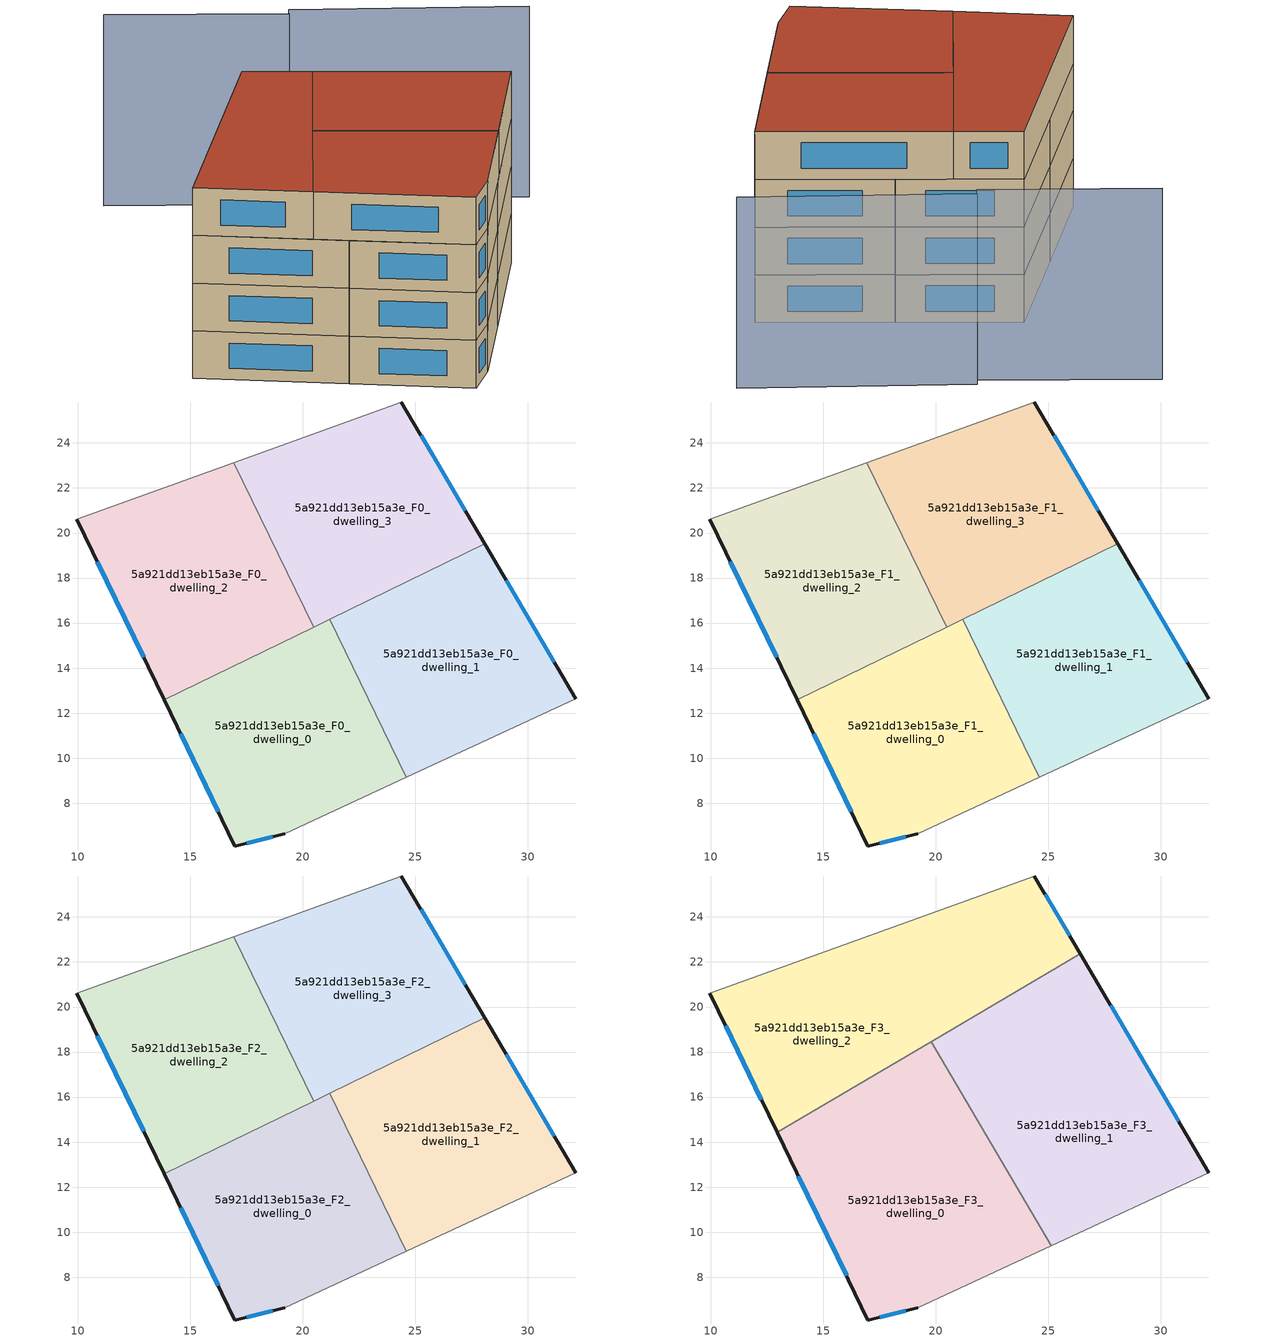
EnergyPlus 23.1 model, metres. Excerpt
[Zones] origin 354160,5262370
5a921dd13eb15a3e_F0_dwelling_0
 floor ground (EU_floor_Construction): 21.2,16.17 24.6,9.15 19.19,6.63 16.99,6.1 13.84,12.6 z0
 wall outside (EU_wall_Construction): 13.84,12.6 16.99,6.1 19.19,6.63 z0:3
 wall to 5a921dd13eb15a3e_F0_dwelling_1 (EU_wall_Construction): 24.6,9.15 21.2,16.17 z0:3
 wall adiabatic (EU_wall_Construction): 19.19,6.63 24.6,9.15 z0:3
 wall to 5a921dd13eb15a3e_F0_dwelling_2 (EU_wall_Construction): 20.48,15.82 13.84,12.6 z0:3
 wall to 5a921dd13eb15a3e_F0_dwelling_3 (EU_wall_Construction): 21.19,16.17 20.48,15.82 z0:3
 window (EU_Window_Construction): 17.5,6.22 18.67,6.51 / 14.58,11.08 16.25,7.63 z0.7:2.3
5a921dd13eb15a3e_F0_dwelling_1
 floor ground (EU_floor_Construction): 28.09,19.51 32.12,12.65 24.6,9.15 21.2,16.17 z0
 wall outside (EU_wall_Construction): 32.12,12.65 28.09,19.51 z0:3
 wall adiabatic (EU_wall_Construction): 24.6,9.15 32.12,12.65 z0:3
 wall to 5a921dd13eb15a3e_F0_dwelling_3 (EU_wall_Construction): 28.09,19.51 21.2,16.17 z0:3
 window (EU_Window_Construction): 31.18,14.26 29.04,17.9 z0.7:2.3
5a921dd13eb15a3e_F0_dwelling_2
 floor ground (EU_floor_Construction): 16.94,23.13 20.48,15.82 13.84,12.6 9.96,20.61 z0
 wall outside (EU_wall_Construction): 9.96,20.61 13.84,12.6 z0:3
 wall adiabatic (EU_wall_Construction): 16.94,23.13 9.96,20.61 z0:3
 wall to 5a921dd13eb15a3e_F0_dwelling_3 (EU_wall_Construction): 20.48,15.82 16.94,23.13 z0:3
 window (EU_Window_Construction): 10.87,18.73 12.92,14.48 z0.7:2.3
5a921dd13eb15a3e_F0_dwelling_3
 floor ground (EU_floor_Construction): 24.38,25.82 28.09,19.51 20.48,15.82 16.94,23.13 z0
 wall outside (EU_wall_Construction): 28.09,19.51 24.38,25.82 z0:3
 wall adiabatic (EU_wall_Construction): 24.38,25.82 16.94,23.13 z0:3
 window (EU_Window_Construction): 27.22,20.99 25.25,24.34 z0.7:2.3
5a921dd13eb15a3e_F1_dwelling_0
 floor to 5a921dd13eb15a3e_F0_dwelling_0 (EU_floor_Construction): 21.2,16.17 24.6,9.15 19.19,6.63 16.99,6.1 13.84,12.6 z3
 wall outside (EU_wall_Construction): 13.84,12.6 16.99,6.1 19.19,6.63 z3:6
 wall to 5a921dd13eb15a3e_F1_dwelling_1 (EU_wall_Construction): 24.6,9.15 21.2,16.17 z3:6
 wall adiabatic (EU_wall_Construction): 19.19,6.63 24.6,9.15 z3:6
 wall to 5a921dd13eb15a3e_F1_dwelling_2 (EU_wall_Construction): 20.48,15.82 13.84,12.6 z3:6
 wall to 5a921dd13eb15a3e_F1_dwelling_3 (EU_wall_Construction): 21.19,16.17 20.48,15.82 z3:6
 window (EU_Window_Construction): 17.5,6.22 18.67,6.51 / 14.58,11.08 16.25,7.63 z3.7:5.3
5a921dd13eb15a3e_F1_dwelling_1
 floor to 5a921dd13eb15a3e_F0_dwelling_1 (EU_floor_Construction): 28.09,19.51 32.12,12.65 24.6,9.15 21.2,16.17 z3
 wall outside (EU_wall_Construction): 32.12,12.65 28.09,19.51 z3:6
 wall adiabatic (EU_wall_Construction): 24.6,9.15 32.12,12.65 z3:6
 wall to 5a921dd13eb15a3e_F1_dwelling_3 (EU_wall_Construction): 28.09,19.51 21.2,16.17 z3:6
 window (EU_Window_Construction): 31.18,14.26 29.04,17.9 z3.7:5.3
5a921dd13eb15a3e_F1_dwelling_2
 floor to 5a921dd13eb15a3e_F0_dwelling_2 (EU_floor_Construction): 16.94,23.13 20.48,15.82 13.84,12.6 9.96,20.61 z3
 wall outside (EU_wall_Construction): 9.96,20.61 13.84,12.6 z3:6
 wall adiabatic (EU_wall_Construction): 16.94,23.13 9.96,20.61 z3:6
 wall to 5a921dd13eb15a3e_F1_dwelling_3 (EU_wall_Construction): 20.48,15.82 16.94,23.13 z3:6
 window (EU_Window_Construction): 10.87,18.73 12.92,14.48 z3.7:5.3
5a921dd13eb15a3e_F1_dwelling_3
 floor to 5a921dd13eb15a3e_F0_dwelling_3 (EU_floor_Construction): 24.38,25.82 28.09,19.51 20.48,15.82 16.94,23.13 z3
 wall outside (EU_wall_Construction): 28.09,19.51 24.38,25.82 z3:6
 wall adiabatic (EU_wall_Construction): 24.38,25.82 16.94,23.13 z3:6
 window (EU_Window_Construction): 27.22,20.99 25.25,24.34 z3.7:5.3
5a921dd13eb15a3e_F2_dwelling_0
 floor to 5a921dd13eb15a3e_F1_dwelling_0 (EU_floor_Construction): 21.2,16.17 24.6,9.15 19.19,6.63 16.99,6.1 13.84,12.6 z6
 wall outside (EU_wall_Construction): 13.84,12.6 16.99,6.1 19.19,6.63 z6:9
 wall to 5a921dd13eb15a3e_F2_dwelling_1 (EU_wall_Construction): 24.6,9.15 21.2,16.17 z6:9
 wall adiabatic (EU_wall_Construction): 19.19,6.63 24.6,9.15 z6:9
 wall to 5a921dd13eb15a3e_F2_dwelling_2 (EU_wall_Construction): 20.48,15.82 13.84,12.6 z6:9
 wall to 5a921dd13eb15a3e_F2_dwelling_3 (EU_wall_Construction): 21.19,16.17 20.48,15.82 z6:9
 window (EU_Window_Construction): 17.5,6.22 18.67,6.51 / 14.58,11.08 16.25,7.63 z6.7:8.3
5a921dd13eb15a3e_F2_dwelling_1
 floor to 5a921dd13eb15a3e_F1_dwelling_1 (EU_floor_Construction): 28.09,19.51 32.12,12.65 24.6,9.15 21.2,16.17 z6
 wall outside (EU_wall_Construction): 32.12,12.65 28.09,19.51 z6:9
 wall adiabatic (EU_wall_Construction): 24.6,9.15 32.12,12.65 z6:9
 wall to 5a921dd13eb15a3e_F2_dwelling_3 (EU_wall_Construction): 28.09,19.51 21.2,16.17 z6:9
 window (EU_Window_Construction): 31.18,14.26 29.04,17.9 z6.7:8.3
5a921dd13eb15a3e_F2_dwelling_2
 floor to 5a921dd13eb15a3e_F1_dwelling_2 (EU_floor_Construction): 16.94,23.13 20.48,15.82 13.84,12.6 9.96,20.61 z6
 wall outside (EU_wall_Construction): 9.96,20.61 13.84,12.6 z6:9
 wall adiabatic (EU_wall_Construction): 16.94,23.13 9.96,20.61 z6:9
 wall to 5a921dd13eb15a3e_F2_dwelling_3 (EU_wall_Construction): 20.48,15.82 16.94,23.13 z6:9
 window (EU_Window_Construction): 10.87,18.73 12.92,14.48 z6.7:8.3
5a921dd13eb15a3e_F2_dwelling_3
 floor to 5a921dd13eb15a3e_F1_dwelling_3 (EU_floor_Construction): 24.38,25.82 28.09,19.51 20.48,15.82 16.94,23.13 z6
 wall outside (EU_wall_Construction): 28.09,19.51 24.38,25.82 z6:9
 wall adiabatic (EU_wall_Construction): 24.38,25.82 16.94,23.13 z6:9
 window (EU_Window_Construction): 27.22,20.99 25.25,24.34 z6.7:8.3
5a921dd13eb15a3e_F3_dwelling_0
 floor to 5a921dd13eb15a3e_F2_dwelling_0 (EU_floor_Construction): 21.48,15.58 24.6,9.15 19.19,6.63 16.99,6.1 13.84,12.6 21.15,16.15 z9
 floor to 5a921dd13eb15a3e_F2_dwelling_1 (EU_floor_Construction): 21.48,15.58 25.12,9.39 24.6,9.15 z9
 floor to 5a921dd13eb15a3e_F2_dwelling_2 (EU_floor_Construction): 19.33,18.19 20.48,15.82 13.84,12.6 12.95,14.43 z9
 floor to 5a921dd13eb15a3e_F2_dwelling_3 (EU_floor_Construction): 19.79,18.46 21.15,16.15 20.48,15.82 19.33,18.19 z9
 wall outside (EU_wall_Construction): 12.95,14.43 16.99,6.1 19.19,6.63 z9:12
 wall adiabatic (EU_wall_Construction): 19.19,6.63 25.12,9.39 z9:12
 wall to 5a921dd13eb15a3e_F3_dwelling_1 (EU_wall_Construction): 25.12,9.39 19.79,18.46 z9:12
 wall to 5a921dd13eb15a3e_F3_dwelling_2 (EU_wall_Construction): 19.79,18.46 12.95,14.43 z9:12
 window (EU_Window_Construction): 17.5,6.22 18.67,6.51 / 13.9,12.48 16.04,8.06 z9.7:11.3
 roof outside (EU_roof_Construction): 25.12,9.39 19.79,18.46 12.95,14.43 16.99,6.1 19.19,6.63 z12
5a921dd13eb15a3e_F3_dwelling_1
 floor to 5a921dd13eb15a3e_F2_dwelling_1 (EU_floor_Construction): 28.09,19.51 32.12,12.65 25.12,9.39 21.48,15.58 21.2,16.17 z9
 floor to 5a921dd13eb15a3e_F2_dwelling_0 (EU_floor_Construction): 21.2,16.17 21.48,15.58 21.15,16.15 z9
 floor to 5a921dd13eb15a3e_F2_dwelling_3 (EU_floor_Construction): 26.42,22.36 28.09,19.51 21.15,16.15 19.79,18.46 z9
 wall outside (EU_wall_Construction): 32.12,12.65 26.42,22.36 z9:12
 wall adiabatic (EU_wall_Construction): 25.12,9.39 32.12,12.65 z9:12
 wall to 5a921dd13eb15a3e_F3_dwelling_2 (EU_wall_Construction): 26.42,22.36 19.79,18.46 z9:12
 window (EU_Window_Construction): 30.79,14.93 27.76,20.08 z9.7:11.3
 roof outside (EU_roof_Construction): 32.12,12.65 26.42,22.36 19.79,18.46 25.12,9.39 z12
5a921dd13eb15a3e_F3_dwelling_2
 floor to 5a921dd13eb15a3e_F2_dwelling_2 (EU_floor_Construction): 16.94,23.13 19.33,18.19 12.95,14.43 9.96,20.61 z9
 floor to 5a921dd13eb15a3e_F2_dwelling_3 (EU_floor_Construction): 24.38,25.82 26.42,22.36 19.33,18.19 16.94,23.13 z9
 wall outside (EU_wall_Construction): 26.42,22.36 24.38,25.82 / 9.96,20.61 12.95,14.43 z9:12
 wall adiabatic (EU_wall_Construction): 24.38,25.82 9.96,20.61 z9:12
 window (EU_Window_Construction): 25.94,23.17 24.86,25.01 / 10.66,19.16 12.25,15.88 z9.7:11.3
 roof outside (EU_roof_Construction): 26.42,22.36 24.38,25.82 9.96,20.61 12.95,14.43 z12
shading: 19.19,6.63 32.13,12.65 / 39.99,16.06 32.69,27.59 / 32.29,27.3 26.83,36.29 z0:12
[Building]
EU S2 Campaign: North Axis=0; Terrain=City; Solar Distribution=FullExterior
[Site:Location]
Budapest.Ferenc.Liszt.Intl.AP: Latitude=47.437; Longitude=19.256; Time Zone=1; Elevation=185
[SizingPeriod:WeatherFileDays]
AnnualSizingPeriod: Begin Month=1; Begin Day of Month=1; End Month=12; End Day of Month=31; Day of Week for Start Day=Monday; Use Weather File Daylight Saving Period=No; Use Weather File Rain and Snow Indicators=No
[MATERIAL]
EU_InternalMass_Material: Roughness=MediumRough; Thickness=0.1; Conductivity=1; Density=1800; Specific Heat=900; Thermal Absorptance=0.9; Solar Absorptance=0.7; Visible Absorptance=0.7
[MATERIAL:NOMASS] Roughness=MediumRough; Thermal Absorptance=0.9; Solar Absorptance=0.7; Visible Absorptance=0.7
Name | Thermal Resistance
EU_wall_NoMass | 0.832559
EU_roof_NoMass | 1.39638
EU_floor_NoMass | 0.872794
[WINDOWMATERIAL:SIMPLEGLAZINGSYSTEM]
EU_Window_SimpleGlazing: UFactor=2.79869; Solar Heat Gain Coefficient=0.75; Visible Transmittance=0.75
[CONSTRUCTION]
EU_wall_Construction: EU_wall_NoMass
EU_roof_Construction: EU_roof_NoMass
EU_floor_Construction: EU_floor_NoMass
EU_Window_Construction: EU_Window_SimpleGlazing
EU_InternalMass_Construction: EU_InternalMass_Material
[ZONE] Type=1; Multiplier=1; Ceiling Height=autocalculate; Floor Area=autocalculate; Part of Total Floor Area=Yes
Name | Volume
5a921dd13eb15a3e_F0_dwelling_0; 5a921dd13eb15a3e_F1_dwelling_0; 5a921dd13eb15a3e_F2_dwelling_0 | 188.375
5a921dd13eb15a3e_F3_dwelling_0 | 251.154
5a921dd13eb15a3e_F0_dwelling_1; 5a921dd13eb15a3e_F1_dwelling_1; 5a921dd13eb15a3e_F2_dwelling_1 | 188.366
5a921dd13eb15a3e_F3_dwelling_1 | 251.165
5a921dd13eb15a3e_F0_dwelling_2; 5a921dd13eb15a3e_F1_dwelling_2; 5a921dd13eb15a3e_F2_dwelling_2 | 188.378
5a921dd13eb15a3e_F3_dwelling_2 | 251.15
5a921dd13eb15a3e_F0_dwelling_3; 5a921dd13eb15a3e_F1_dwelling_3; 5a921dd13eb15a3e_F2_dwelling_3 | 188.372
[INTERNALMASS] Construction=EU_InternalMass_Construction
Name | Zone or ZoneList | Surface Area
5a921dd13eb15a3e_F0_dwelling_0_EU_InternalMass | 5a921dd13eb15a3e_F0_dwelling_0 | 62.7916
5a921dd13eb15a3e_F0_dwelling_1_EU_InternalMass | 5a921dd13eb15a3e_F0_dwelling_1 | 62.7895
5a921dd13eb15a3e_F0_dwelling_2_EU_InternalMass | 5a921dd13eb15a3e_F0_dwelling_2 | 62.7913
5a921dd13eb15a3e_F0_dwelling_3_EU_InternalMass | 5a921dd13eb15a3e_F0_dwelling_3 | 62.7897
5a921dd13eb15a3e_F1_dwelling_0_EU_InternalMass | 5a921dd13eb15a3e_F1_dwelling_0 | 62.7916
5a921dd13eb15a3e_F1_dwelling_1_EU_InternalMass | 5a921dd13eb15a3e_F1_dwelling_1 | 62.7895
5a921dd13eb15a3e_F1_dwelling_2_EU_InternalMass | 5a921dd13eb15a3e_F1_dwelling_2 | 62.7913
5a921dd13eb15a3e_F1_dwelling_3_EU_InternalMass | 5a921dd13eb15a3e_F1_dwelling_3 | 62.7897
5a921dd13eb15a3e_F2_dwelling_0_EU_InternalMass | 5a921dd13eb15a3e_F2_dwelling_0 | 62.7916
5a921dd13eb15a3e_F2_dwelling_1_EU_InternalMass | 5a921dd13eb15a3e_F2_dwelling_1 | 62.7895
5a921dd13eb15a3e_F2_dwelling_2_EU_InternalMass | 5a921dd13eb15a3e_F2_dwelling_2 | 62.7913
5a921dd13eb15a3e_F2_dwelling_3_EU_InternalMass | 5a921dd13eb15a3e_F2_dwelling_3 | 62.7897
5a921dd13eb15a3e_F3_dwelling_0_EU_InternalMass | 5a921dd13eb15a3e_F3_dwelling_0 | 83.7197
5a921dd13eb15a3e_F3_dwelling_1_EU_InternalMass | 5a921dd13eb15a3e_F3_dwelling_1 | 83.7217
5a921dd13eb15a3e_F3_dwelling_2_EU_InternalMass | 5a921dd13eb15a3e_F3_dwelling_2 | 83.7166
[OTHEREQUIPMENT] Fuel Type=Electricity; Design Level Calculation Method=Watts/Area; Power per Zone Floor Area=1; Fraction Latent=0; Fraction Radiant=0; Fraction Lost=0; Carbon Dioxide Generation Rate=0; EndUse Subcategory=EU_Step8_InternalGains
Name | Zone or ZoneList or Space or SpaceList | Schedule
EU_Step8_InternalGain_5a921dd13eb15a3e_F0_dwelling_0_f000 | 5a921dd13eb15a3e_F0_dwelling_0 | EU_Step8_GainSchedule_5a921dd13eb15a3e_F0_dwelling_0_f000
EU_Step8_InternalGain_5a921dd13eb15a3e_F0_dwelling_1_f000 | 5a921dd13eb15a3e_F0_dwelling_1 | EU_Step8_GainSchedule_5a921dd13eb15a3e_F0_dwelling_1_f000
EU_Step8_InternalGain_5a921dd13eb15a3e_F0_dwelling_2_f000 | 5a921dd13eb15a3e_F0_dwelling_2 | EU_Step8_GainSchedule_5a921dd13eb15a3e_F0_dwelling_2_f000
EU_Step8_InternalGain_5a921dd13eb15a3e_F0_dwelling_3_f000 | 5a921dd13eb15a3e_F0_dwelling_3 | EU_Step8_GainSchedule_5a921dd13eb15a3e_F0_dwelling_3_f000
EU_Step8_InternalGain_5a921dd13eb15a3e_F1_dwelling_0_f000 | 5a921dd13eb15a3e_F1_dwelling_0 | EU_Step8_GainSchedule_5a921dd13eb15a3e_F1_dwelling_0_f000
EU_Step8_InternalGain_5a921dd13eb15a3e_F1_dwelling_1_f000 | 5a921dd13eb15a3e_F1_dwelling_1 | EU_Step8_GainSchedule_5a921dd13eb15a3e_F1_dwelling_1_f000
EU_Step8_InternalGain_5a921dd13eb15a3e_F1_dwelling_2_f000 | 5a921dd13eb15a3e_F1_dwelling_2 | EU_Step8_GainSchedule_5a921dd13eb15a3e_F1_dwelling_2_f000
EU_Step8_InternalGain_5a921dd13eb15a3e_F1_dwelling_3_f000 | 5a921dd13eb15a3e_F1_dwelling_3 | EU_Step8_GainSchedule_5a921dd13eb15a3e_F1_dwelling_3_f000
EU_Step8_InternalGain_5a921dd13eb15a3e_F2_dwelling_0_f000 | 5a921dd13eb15a3e_F2_dwelling_0 | EU_Step8_GainSchedule_5a921dd13eb15a3e_F2_dwelling_0_f000
EU_Step8_InternalGain_5a921dd13eb15a3e_F2_dwelling_1_f000 | 5a921dd13eb15a3e_F2_dwelling_1 | EU_Step8_GainSchedule_5a921dd13eb15a3e_F2_dwelling_1_f000
EU_Step8_InternalGain_5a921dd13eb15a3e_F2_dwelling_2_f000 | 5a921dd13eb15a3e_F2_dwelling_2 | EU_Step8_GainSchedule_5a921dd13eb15a3e_F2_dwelling_2_f000
EU_Step8_InternalGain_5a921dd13eb15a3e_F2_dwelling_3_f000 | 5a921dd13eb15a3e_F2_dwelling_3 | EU_Step8_GainSchedule_5a921dd13eb15a3e_F2_dwelling_3_f000
EU_Step8_InternalGain_5a921dd13eb15a3e_F3_dwelling_0_f000 | 5a921dd13eb15a3e_F3_dwelling_0 | EU_Step8_GainSchedule_5a921dd13eb15a3e_F3_dwelling_0_f000
EU_Step8_InternalGain_5a921dd13eb15a3e_F3_dwelling_1_f000 | 5a921dd13eb15a3e_F3_dwelling_1 | EU_Step8_GainSchedule_5a921dd13eb15a3e_F3_dwelling_1_f000
EU_Step8_InternalGain_5a921dd13eb15a3e_F3_dwelling_2_f000 | 5a921dd13eb15a3e_F3_dwelling_2 | EU_Step8_GainSchedule_5a921dd13eb15a3e_F3_dwelling_2_f000
[ZONEVENTILATION:DESIGNFLOWRATE] Schedule=EU_AlwaysOn; Design Flow Rate Calculation Method=AirChanges/Hour; Air Changes per Hour=0.475469; Ventilation Type=Natural; Fan Pressure Rise=0; Fan Total Efficiency=1; Constant Term Coefficient=1; Temperature Term Coefficient=0; Velocity Term Coefficient=0; Velocity Squared Term Coefficient=0; Minimum Indoor Temperature=-100; Maximum Indoor Temperature=100; Delta Temperature=-100; Minimum Outdoor Temperature=-100; Maximum Outdoor Temperature=100; Maximum Wind Speed=40
Name | Zone or ZoneList or Space or SpaceList
EU_ConstantAir_5a921dd13eb15a3e_F0_dwelling_0 | 5a921dd13eb15a3e_F0_dwelling_0
EU_ConstantAir_5a921dd13eb15a3e_F0_dwelling_1 | 5a921dd13eb15a3e_F0_dwelling_1
EU_ConstantAir_5a921dd13eb15a3e_F0_dwelling_2 | 5a921dd13eb15a3e_F0_dwelling_2
EU_ConstantAir_5a921dd13eb15a3e_F0_dwelling_3 | 5a921dd13eb15a3e_F0_dwelling_3
EU_ConstantAir_5a921dd13eb15a3e_F1_dwelling_0 | 5a921dd13eb15a3e_F1_dwelling_0
EU_ConstantAir_5a921dd13eb15a3e_F1_dwelling_1 | 5a921dd13eb15a3e_F1_dwelling_1
EU_ConstantAir_5a921dd13eb15a3e_F1_dwelling_2 | 5a921dd13eb15a3e_F1_dwelling_2
EU_ConstantAir_5a921dd13eb15a3e_F1_dwelling_3 | 5a921dd13eb15a3e_F1_dwelling_3
EU_ConstantAir_5a921dd13eb15a3e_F2_dwelling_0 | 5a921dd13eb15a3e_F2_dwelling_0
EU_ConstantAir_5a921dd13eb15a3e_F2_dwelling_1 | 5a921dd13eb15a3e_F2_dwelling_1
EU_ConstantAir_5a921dd13eb15a3e_F2_dwelling_2 | 5a921dd13eb15a3e_F2_dwelling_2
EU_ConstantAir_5a921dd13eb15a3e_F2_dwelling_3 | 5a921dd13eb15a3e_F2_dwelling_3
EU_ConstantAir_5a921dd13eb15a3e_F3_dwelling_0 | 5a921dd13eb15a3e_F3_dwelling_0
EU_ConstantAir_5a921dd13eb15a3e_F3_dwelling_1 | 5a921dd13eb15a3e_F3_dwelling_1
EU_ConstantAir_5a921dd13eb15a3e_F3_dwelling_2 | 5a921dd13eb15a3e_F3_dwelling_2
[HVACTEMPLATE:THERMOSTAT] Constant Heating Setpoint=20; Constant Cooling Setpoint=50
EU_HeatOnly_5a921dd13eb15a3e_F0_dwelling_0; EU_HeatOnly_5a921dd13eb15a3e_F0_dwelling_1; EU_HeatOnly_5a921dd13eb15a3e_F0_dwelling_2; EU_HeatOnly_5a921dd13eb15a3e_F0_dwelling_3; EU_HeatOnly_5a921dd13eb15a3e_F1_dwelling_0; EU_HeatOnly_5a921dd13eb15a3e_F1_dwelling_1; EU_HeatOnly_5a921dd13eb15a3e_F1_dwelling_2; EU_HeatOnly_5a921dd13eb15a3e_F1_dwelling_3; EU_HeatOnly_5a921dd13eb15a3e_F2_dwelling_0; EU_HeatOnly_5a921dd13eb15a3e_F2_dwelling_1; EU_HeatOnly_5a921dd13eb15a3e_F2_dwelling_2; EU_HeatOnly_5a921dd13eb15a3e_F2_dwelling_3; EU_HeatOnly_5a921dd13eb15a3e_F3_dwelling_0; EU_HeatOnly_5a921dd13eb15a3e_F3_dwelling_1; EU_HeatOnly_5a921dd13eb15a3e_F3_dwelling_2
[HVACTEMPLATE:ZONE:IDEALLOADSAIRSYSTEM] System Availability Schedule=EU_AlwaysOn; Maximum Heating Supply Air Temperature=50; Minimum Cooling Supply Air Temperature=13; Maximum Heating Supply Air Humidity Ratio=0.0156; Minimum Cooling Supply Air Humidity Ratio=0.0077; Heating Limit=NoLimit; Cooling Limit=NoLimit; Heating Availability Schedule=EU_AlwaysOn; Cooling Availability Schedule=EU_CoolingOff; Dehumidification Control Type=ConstantSensibleHeatRatio; Cooling Sensible Heat Ratio=0.7; Dehumidification Setpoint=60; Humidification Control Type=None; Humidification Setpoint=30; Outdoor Air Method=None; Outdoor Air Flow Rate per Person=0.00944; Outdoor Air Flow Rate per Zone Floor Area=0; Outdoor Air Flow Rate per Zone=0; Demand Controlled Ventilation Type=None; Outdoor Air Economizer Type=NoEconomizer; Heat Recovery Type=None; Sensible Heat Recovery Effectiveness=0.7; Latent Heat Recovery Effectiveness=0.65
Name | Template Thermostat
5a921dd13eb15a3e_F0_dwelling_0 | EU_HeatOnly_5a921dd13eb15a3e_F0_dwelling_0
5a921dd13eb15a3e_F0_dwelling_1 | EU_HeatOnly_5a921dd13eb15a3e_F0_dwelling_1
5a921dd13eb15a3e_F0_dwelling_2 | EU_HeatOnly_5a921dd13eb15a3e_F0_dwelling_2
5a921dd13eb15a3e_F0_dwelling_3 | EU_HeatOnly_5a921dd13eb15a3e_F0_dwelling_3
5a921dd13eb15a3e_F1_dwelling_0 | EU_HeatOnly_5a921dd13eb15a3e_F1_dwelling_0
5a921dd13eb15a3e_F1_dwelling_1 | EU_HeatOnly_5a921dd13eb15a3e_F1_dwelling_1
5a921dd13eb15a3e_F1_dwelling_2 | EU_HeatOnly_5a921dd13eb15a3e_F1_dwelling_2
5a921dd13eb15a3e_F1_dwelling_3 | EU_HeatOnly_5a921dd13eb15a3e_F1_dwelling_3
5a921dd13eb15a3e_F2_dwelling_0 | EU_HeatOnly_5a921dd13eb15a3e_F2_dwelling_0
5a921dd13eb15a3e_F2_dwelling_1 | EU_HeatOnly_5a921dd13eb15a3e_F2_dwelling_1
5a921dd13eb15a3e_F2_dwelling_2 | EU_HeatOnly_5a921dd13eb15a3e_F2_dwelling_2
5a921dd13eb15a3e_F2_dwelling_3 | EU_HeatOnly_5a921dd13eb15a3e_F2_dwelling_3
5a921dd13eb15a3e_F3_dwelling_0 | EU_HeatOnly_5a921dd13eb15a3e_F3_dwelling_0
5a921dd13eb15a3e_F3_dwelling_1 | EU_HeatOnly_5a921dd13eb15a3e_F3_dwelling_1
5a921dd13eb15a3e_F3_dwelling_2 | EU_HeatOnly_5a921dd13eb15a3e_F3_dwelling_2
[SIZING:ZONE] Zone Cooling Design Supply Air Temperature Input Method=SupplyAirTemperature; Zone Cooling Design Supply Air Temperature=13; Zone Heating Design Supply Air Temperature Input Method=SupplyAirTemperature; Zone Heating Design Supply Air Temperature=50; Zone Cooling Design Supply Air Humidity Ratio=0.008; Zone Heating Design Supply Air Humidity Ratio=0.008; Cooling Design Air Flow Method=DesignDay; Cooling Design Air Flow Rate=0; Cooling Minimum Air Flow per Zone Floor Area=0.000762; Cooling Minimum Air Flow=0; Cooling Minimum Air Flow Fraction=0.2; Heating Design Air Flow Method=DesignDay; Heating Design Air Flow Rate=0; Heating Maximum Air Flow per Zone Floor Area=0.002032; Heating Maximum Air Flow=0.141576; Heating Maximum Air Flow Fraction=0.3; Account for Dedicated Outdoor Air System=No; Dedicated Outdoor Air System Control Strategy=NeutralSupplyAir; Dedicated Outdoor Air Low Setpoint Temperature for Design=autosize; Dedicated Outdoor Air High Setpoint Temperature for Design=autosize; Zone Load Sizing Method=Sensible Load Only No Latent Load; Zone Latent Cooling Design Supply Air Humidity Ratio Input Method=HumidityRatioDifference; Zone Cooling Design Supply Air Humidity Ratio Difference=0.005; Zone Latent Heating Design Supply Air Humidity Ratio Input Method=HumidityRatioDifference; Zone Humidification Design Supply Air Humidity Ratio Difference=0.005
5a921dd13eb15a3e_F0_dwelling_0; 5a921dd13eb15a3e_F0_dwelling_1; 5a921dd13eb15a3e_F0_dwelling_2; 5a921dd13eb15a3e_F0_dwelling_3; 5a921dd13eb15a3e_F1_dwelling_0; 5a921dd13eb15a3e_F1_dwelling_1; 5a921dd13eb15a3e_F1_dwelling_2; 5a921dd13eb15a3e_F1_dwelling_3; 5a921dd13eb15a3e_F2_dwelling_0; 5a921dd13eb15a3e_F2_dwelling_1; 5a921dd13eb15a3e_F2_dwelling_2; 5a921dd13eb15a3e_F2_dwelling_3; 5a921dd13eb15a3e_F3_dwelling_0; 5a921dd13eb15a3e_F3_dwelling_1; 5a921dd13eb15a3e_F3_dwelling_2
[SCHEDULE:CONSTANT]
Name | Hourly Value
EU_AlwaysOn | 1
EU_CoolingOff | 0
[SCHEDULE:FILE] Column Number=1; Rows to Skip at Top=0; Number of Hours of Data=8760; Column Separator=Comma; Interpolate to Timestep=No; Minutes per Item=60; Adjust Schedule for Daylight Savings=Yes
Name | File
EU_Step8_GainSchedule_5a921dd13eb15a3e_F0_dwelling_0_f000 | ../../schedules/5a921dd13eb15a3e/5a921dd13eb15a3e_F0_dwelling_0_f000_gain.csv
EU_Step8_GainSchedule_5a921dd13eb15a3e_F0_dwelling_1_f000 | ../../schedules/5a921dd13eb15a3e/5a921dd13eb15a3e_F0_dwelling_1_f000_gain.csv
EU_Step8_GainSchedule_5a921dd13eb15a3e_F0_dwelling_2_f000 | ../../schedules/5a921dd13eb15a3e/5a921dd13eb15a3e_F0_dwelling_2_f000_gain.csv
EU_Step8_GainSchedule_5a921dd13eb15a3e_F0_dwelling_3_f000 | ../../schedules/5a921dd13eb15a3e/5a921dd13eb15a3e_F0_dwelling_3_f000_gain.csv
EU_Step8_GainSchedule_5a921dd13eb15a3e_F1_dwelling_0_f000 | ../../schedules/5a921dd13eb15a3e/5a921dd13eb15a3e_F1_dwelling_0_f000_gain.csv
EU_Step8_GainSchedule_5a921dd13eb15a3e_F1_dwelling_1_f000 | ../../schedules/5a921dd13eb15a3e/5a921dd13eb15a3e_F1_dwelling_1_f000_gain.csv
EU_Step8_GainSchedule_5a921dd13eb15a3e_F1_dwelling_2_f000 | ../../schedules/5a921dd13eb15a3e/5a921dd13eb15a3e_F1_dwelling_2_f000_gain.csv
EU_Step8_GainSchedule_5a921dd13eb15a3e_F1_dwelling_3_f000 | ../../schedules/5a921dd13eb15a3e/5a921dd13eb15a3e_F1_dwelling_3_f000_gain.csv
EU_Step8_GainSchedule_5a921dd13eb15a3e_F2_dwelling_0_f000 | ../../schedules/5a921dd13eb15a3e/5a921dd13eb15a3e_F2_dwelling_0_f000_gain.csv
EU_Step8_GainSchedule_5a921dd13eb15a3e_F2_dwelling_1_f000 | ../../schedules/5a921dd13eb15a3e/5a921dd13eb15a3e_F2_dwelling_1_f000_gain.csv
EU_Step8_GainSchedule_5a921dd13eb15a3e_F2_dwelling_2_f000 | ../../schedules/5a921dd13eb15a3e/5a921dd13eb15a3e_F2_dwelling_2_f000_gain.csv
EU_Step8_GainSchedule_5a921dd13eb15a3e_F2_dwelling_3_f000 | ../../schedules/5a921dd13eb15a3e/5a921dd13eb15a3e_F2_dwelling_3_f000_gain.csv
EU_Step8_GainSchedule_5a921dd13eb15a3e_F3_dwelling_0_f000 | ../../schedules/5a921dd13eb15a3e/5a921dd13eb15a3e_F3_dwelling_0_f000_gain.csv
EU_Step8_GainSchedule_5a921dd13eb15a3e_F3_dwelling_1_f000 | ../../schedules/5a921dd13eb15a3e/5a921dd13eb15a3e_F3_dwelling_1_f000_gain.csv
EU_Step8_GainSchedule_5a921dd13eb15a3e_F3_dwelling_2_f000 | ../../schedules/5a921dd13eb15a3e/5a921dd13eb15a3e_F3_dwelling_2_f000_gain.csv
